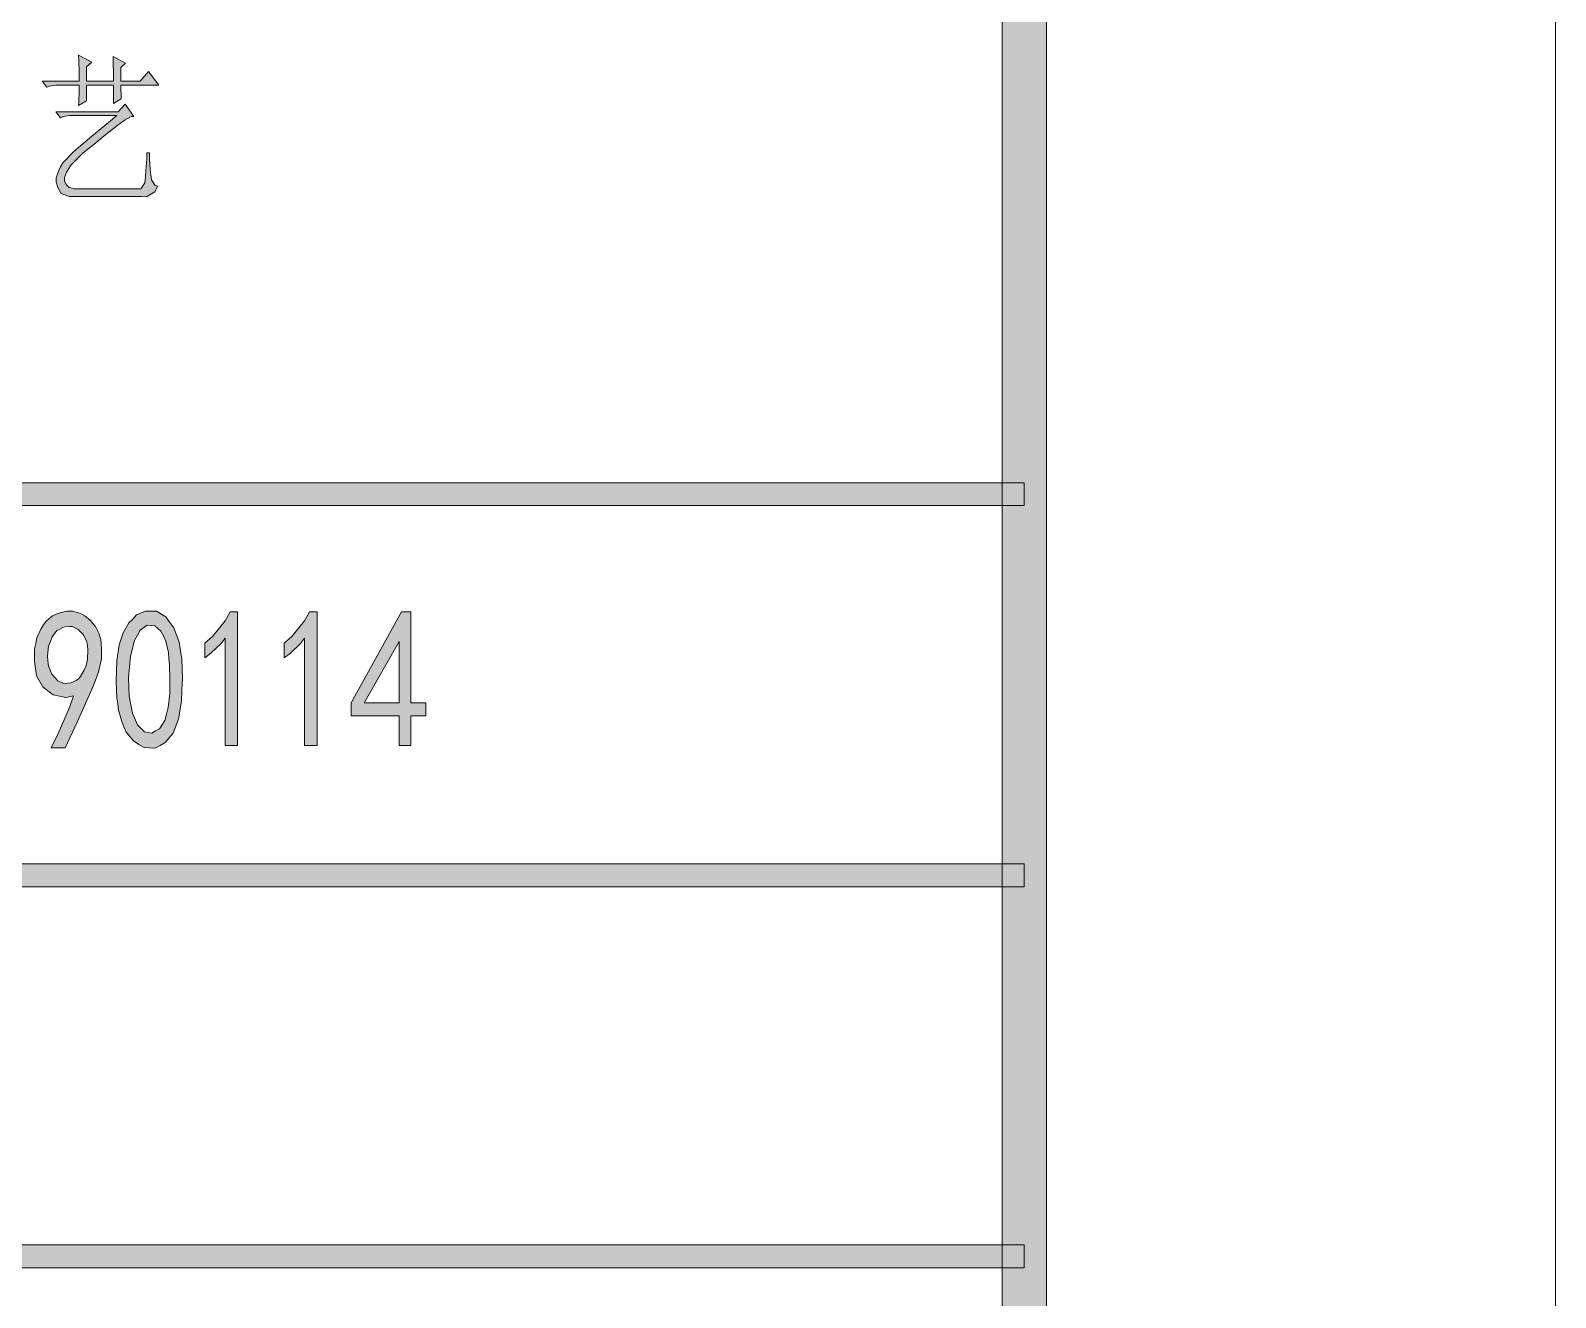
# Model space of a CAD drawing. Header units: millimetres. Extents: x 261 to 114907, y 32 to 1998430.
# Drawn here: x 111462 to 114907, y 1932901 to 1935762 of the extents above; entities that cross this region are included whole.
import ezdxf

# ---------------------------------------------------------------- set-up
doc = ezdxf.new("R2010")
doc.units = ezdxf.units.MM

msp = doc.modelspace()

# ---------------------------------------------------------------- hatches: boundary and pattern name
h = msp.add_hatch(color=0)
h.dxf.hatch_style = 2
h.paths.add_polyline_path([(113756.8, 1928283.3), (113656.8, 1928383.3), (113656.8, 1997179.3), (113756.8, 1997279.2)])
h = msp.add_hatch(color=0)
h.dxf.hatch_style = 2
h.paths.add_polyline_path([(111666.4, 1935638.6), (111666.4, 1935630.4), (111666.9, 1935614.9), (111667.3, 1935607.6), (111649.6, 1935597.3), (111649.6, 1935638.6), (111588.4, 1935638.6), (111588.4, 1935603.3), (111570.8, 1935593), (111571.6, 1935602), (111572.1, 1935624.4), (111572.1, 1935638.6), (111527.2, 1935638.6), (111519.5, 1935638.6), (111505.3, 1935636.5), (111498.8, 1935634.3), (111488.5, 1935647.3), (111572.1, 1935647.3), (111572.1, 1935665.8), (111571.6, 1935695.5), (111570.8, 1935706.3), (111600.5, 1935690.3), (111588.4, 1935680), (111588.4, 1935647.3), (111649.6, 1935647.3), (111649.6, 1935663.6), (111649.2, 1935691.6), (111648.8, 1935703.3), (111676.8, 1935688.6), (111666.4, 1935678.3), (111666.4, 1935647.3), (111709.9, 1935647.3), (111728.9, 1935669.7), (111752.2, 1935638.6)])
h = msp.add_hatch(color=0)
h.dxf.hatch_style = 2
h.paths.add_polyline_path([(111519.1, 1935578.3), (111660.4, 1935578.3), (111675.9, 1935596), (111695.7, 1935568), (111689.7, 1935567.5), (111675.9, 1935560.6), (111668.1, 1935554.6), (111660, 1935549), (111628.5, 1935524), (111605.2, 1935504.6), (111581.5, 1935485.7), (111553.1, 1935458.1), (111548.4, 1935450.3), (111543.6, 1935442.1), (111538.9, 1935429.6), (111538.9, 1935424.9), (111538.9, 1935422.3), (111542.3, 1935415.4), (111545.3, 1935412), (111548.8, 1935408.1), (111560.8, 1935404.6), (111569.9, 1935404.6), (111703.9, 1935404.6), (111711.7, 1935404.6), (111720.7, 1935418), (111721.6, 1935431.8), (111722.9, 1935445.2), (111724.6, 1935472.3), (111725, 1935485.7), (111731.1, 1935485.7), (111731.1, 1935472.3), (111732.8, 1935447.7), (111734.1, 1935436.1), (111735.4, 1935424.9), (111743.6, 1935412), (111750, 1935410.2), (111743.1, 1935397.8), (111724.2, 1935386.1), (111712.1, 1935387), (111562.6, 1935387), (111549.2, 1935387), (111531.5, 1935393.9), (111527.7, 1935400.8), (111524.2, 1935407.7), (111520.3, 1935419.3), (111520.3, 1935423.6), (111520.3, 1935429.6), (111525.1, 1935444.7), (111530.3, 1935453.8), (111535.4, 1935463.3), (111560.4, 1935489.1), (111580.2, 1935506.3), (111600.5, 1935523.1), (111638.4, 1935554.6), (111656.9, 1935569.7), (111557.8, 1935569.7), (111550.1, 1935569.7), (111536.3, 1935567.5), (111529.8, 1935564.9)])
h = msp.add_hatch(color=0)
h.dxf.hatch_style = 2
h.paths.add_polyline_path([(113706.8, 1934740.6), (113706.8, 1934688.9), (107700.3, 1934688.9), (107700.3, 1934740.6)])
h = msp.add_hatch(color=0)
h.paths.add_polyline_path([(111509.1, 1934142.1), (111524.7, 1934174.4), (111550.1, 1934233.4), (111559.6, 1934259.7), (111542.3, 1934255.8), (111513, 1934261.9), (111501.4, 1934270.9), (111489.7, 1934280), (111476, 1934304.9), (111473.4, 1934320.9), (111471.2, 1934336.8), (111471.2, 1934365.3), (111474.2, 1934377.8), (111476.8, 1934390.7), (111485.9, 1934411.8), (111491.9, 1934420), (111497.5, 1934428.2), (111512.2, 1934440.3), (111520.3, 1934443.7), (111529, 1934447.1), (111544, 1934450.6), (111550.5, 1934450.6), (111557.4, 1934450.6), (111570.8, 1934447.1), (111578.1, 1934443.7), (111585, 1934440.3), (111597.5, 1934429.5), (111603.1, 1934422.6), (111608.7, 1934415.7), (111616.4, 1934401), (111618.6, 1934393.7), (111620.7, 1934386.4), (111622.9, 1934367), (111622.9, 1934354.9), (111622.9, 1934343.3), (111616, 1934313.1), (111608.7, 1934294.6), (111601.8, 1934276.1), (111567.3, 1934199.8), (111540.2, 1934142.1)])
h.paths.add_polyline_path([(111501.4, 1934338.6), (111502.7, 1934326.9), (111510.4, 1934308.4), (111516.9, 1934300.6), (111523.8, 1934293.3), (111538, 1934286.8), (111545.8, 1934287.7), (111553.5, 1934288.6), (111565.6, 1934293.7), (111570.3, 1934298.1), (111574.6, 1934302.4), (111583.7, 1934317.4), (111587.6, 1934327.8), (111590.6, 1934341.1), (111591.9, 1934363.6), (111590.6, 1934372.6), (111589.3, 1934381.6), (111582, 1934397.2), (111575.9, 1934403.2), (111569.9, 1934409.2), (111557, 1934415.7), (111550.1, 1934415.7), (111545.8, 1934416.6), (111535, 1934414), (111528.1, 1934410.1), (111521.6, 1934406.6), (111510.9, 1934392.9), (111507, 1934382.1), (111503.1, 1934371.7), (111500.5, 1934349.8)])
h = msp.add_hatch(color=0)
h.paths.add_polyline_path([(111656.5, 1934314.9), (111657.4, 1934338.1), (111662.5, 1934374.8), (111666.9, 1934388.5), (111671.6, 1934401.9), (111684.5, 1934424.3), (111693.1, 1934432.9), (111701.3, 1934442), (111722, 1934450.6), (111734.5, 1934450.6), (111746.6, 1934450.6), (111768.1, 1934438.1), (111777.2, 1934425.2), (111786.2, 1934412.7), (111798.3, 1934380.4), (111800.9, 1934361.4), (111803.9, 1934342), (111805.6, 1934297.6), (111804.3, 1934272.6), (111803.5, 1934247.6), (111796.6, 1934207.1), (111790.5, 1934191.2), (111784.5, 1934175.2), (111766.4, 1934153.7), (111754.8, 1934147.2), (111742.7, 1934141.2), (111719, 1934142.5), (111706.9, 1934149.8), (111694.9, 1934157.6), (111678.1, 1934177), (111673.3, 1934189.5), (111668.6, 1934201.5), (111661.3, 1934227.4), (111659.1, 1934241.2), (111657.4, 1934254.5), (111655.7, 1934291.6)])
h.paths.add_polyline_path([(111685.8, 1934325.2), (111683.7, 1934301.1), (111685.4, 1934258.4), (111688.8, 1934239.4), (111692.3, 1934220.5), (111703.9, 1934193.8), (111712.1, 1934186), (111719.9, 1934177.8), (111736.2, 1934174.8), (111744.9, 1934180), (111753.5, 1934184.7), (111765.5, 1934203.7), (111769.4, 1934218.3), (111773.3, 1934233), (111777.2, 1934264.4), (111777.2, 1934281.2), (111777.2, 1934298.5), (111775.9, 1934329.5), (111775, 1934343.7), (111774.2, 1934357.5), (111767.7, 1934382.9), (111762.5, 1934394.6), (111756.9, 1934405.8), (111743.1, 1934417.8), (111734.5, 1934418.3), (111725.5, 1934418.7), (111709.9, 1934407.5), (111703.5, 1934396.3), (111697, 1934384.7), (111688, 1934349.3)])
h = msp.add_hatch(color=0)
h.dxf.hatch_style = 2
h.paths.add_polyline_path([(111901.7, 1934389.4), (111892.7, 1934377.8), (111869.8, 1934355.8), (111855.6, 1934345.5), (111855.6, 1934378.6), (111873.3, 1934393.7), (111901.7, 1934428.6), (111913.3, 1934448.9), (111930.1, 1934448.9), (111930.1, 1934147.2), (111901.7, 1934147.2)])
h = msp.add_hatch(color=0)
h.dxf.hatch_style = 2
h.paths.add_polyline_path([(112081.4, 1934389.4), (112072.3, 1934377.8), (112049.1, 1934355.8), (112035.3, 1934345.5), (112035.3, 1934378.6), (112052.5, 1934393.7), (112081.4, 1934428.6), (112092.6, 1934448.9), (112109.4, 1934448.9), (112109.4, 1934147.2), (112081.4, 1934147.2)])
h = msp.add_hatch(color=0)
h.paths.add_polyline_path([(112294.7, 1934214), (112186.5, 1934214), (112186.5, 1934243.8), (112300.3, 1934448.9), (112321.4, 1934448.9), (112321.4, 1934243.8), (112355, 1934243.8), (112355, 1934214), (112321.4, 1934214), (112321.4, 1934147.2), (112294.7, 1934147.2)])
h.paths.add_polyline_path([(112294.7, 1934243.8), (112294.7, 1934382.1), (112215.8, 1934243.8)])
h = msp.add_hatch(color=0)
h.dxf.hatch_style = 2
h.paths.add_polyline_path([(113706.8, 1933880.1), (113706.8, 1933828.4), (107700.3, 1933828.4), (107700.3, 1933880.1)])
h = msp.add_hatch(color=0)
h.dxf.hatch_style = 2
h.paths.add_polyline_path([(113706.8, 1933019.5), (113706.8, 1932967.8), (107700.3, 1932967.8), (107700.3, 1933019.5)])

# ---------------------------------------------------------------- linework, layer by layer
at = {"color": 0, "lineweight": 0}
for points in [[(114906.9, 1927132.8), (114906.9, 1998429.8), (13963.2, 1998429.8), (13963.2, 1927132.8)], [(113756.8, 1928283.3), (113656.8, 1928383.3), (113656.8, 1997179.3), (113756.8, 1997279.2)], [(111666.4, 1935638.6), (111666.4, 1935630.4), (111666.9, 1935614.9), (111667.3, 1935607.6), (111649.6, 1935597.3), (111649.6, 1935638.6), (111588.4, 1935638.6), (111588.4, 1935603.3), (111570.8, 1935593), (111571.6, 1935602), (111572.1, 1935624.4), (111572.1, 1935638.6), (111527.2, 1935638.6), (111519.5, 1935638.6), (111505.3, 1935636.5), (111498.8, 1935634.3), (111488.5, 1935647.3), (111572.1, 1935647.3), (111572.1, 1935665.8), (111571.6, 1935695.5), (111570.8, 1935706.3), (111600.5, 1935690.3), (111588.4, 1935680), (111588.4, 1935647.3), (111649.6, 1935647.3), (111649.6, 1935663.6), (111649.2, 1935691.6), (111648.8, 1935703.3), (111676.8, 1935688.6), (111666.4, 1935678.3), (111666.4, 1935647.3), (111709.9, 1935647.3), (111728.9, 1935669.7), (111752.2, 1935638.6)], [(111519.1, 1935578.3), (111660.4, 1935578.3), (111675.9, 1935596), (111695.7, 1935568), (111689.7, 1935567.5), (111675.9, 1935560.6), (111668.1, 1935554.6), (111660, 1935549), (111628.5, 1935524), (111605.2, 1935504.6), (111581.5, 1935485.7), (111553.1, 1935458.1), (111548.4, 1935450.3), (111543.6, 1935442.1), (111538.9, 1935429.6), (111538.9, 1935424.9), (111538.9, 1935422.3), (111542.3, 1935415.4), (111545.3, 1935412), (111548.8, 1935408.1), (111560.8, 1935404.6), (111569.9, 1935404.6), (111703.9, 1935404.6), (111711.7, 1935404.6), (111720.7, 1935418), (111721.6, 1935431.8), (111722.9, 1935445.2), (111724.6, 1935472.3), (111725, 1935485.7), (111731.1, 1935485.7), (111731.1, 1935472.3), (111732.8, 1935447.7), (111734.1, 1935436.1), (111735.4, 1935424.9), (111743.6, 1935412), (111750, 1935410.2), (111743.1, 1935397.8), (111724.2, 1935386.1), (111712.1, 1935387), (111562.6, 1935387), (111549.2, 1935387), (111531.5, 1935393.9), (111527.7, 1935400.8), (111524.2, 1935407.7), (111520.3, 1935419.3), (111520.3, 1935423.6), (111520.3, 1935429.6), (111525.1, 1935444.7), (111530.3, 1935453.8), (111535.4, 1935463.3), (111560.4, 1935489.1), (111580.2, 1935506.3), (111600.5, 1935523.1), (111638.4, 1935554.6), (111656.9, 1935569.7), (111557.8, 1935569.7), (111550.1, 1935569.7), (111536.3, 1935567.5), (111529.8, 1935564.9)], [(113706.8, 1934740.6), (113706.8, 1934688.9), (107700.3, 1934688.9), (107700.3, 1934740.6)], [(111509.1, 1934142.1), (111524.7, 1934174.4), (111550.1, 1934233.4), (111559.6, 1934259.7), (111542.3, 1934255.8), (111513, 1934261.9), (111501.4, 1934270.9), (111489.7, 1934280), (111476, 1934304.9), (111473.4, 1934320.9), (111471.2, 1934336.8), (111471.2, 1934365.3), (111474.2, 1934377.8), (111476.8, 1934390.7), (111485.9, 1934411.8), (111491.9, 1934420), (111497.5, 1934428.2), (111512.2, 1934440.3), (111520.3, 1934443.7), (111529, 1934447.1), (111544, 1934450.6), (111550.5, 1934450.6), (111557.4, 1934450.6), (111570.8, 1934447.1), (111578.1, 1934443.7), (111585, 1934440.3), (111597.5, 1934429.5), (111603.1, 1934422.6), (111608.7, 1934415.7), (111616.4, 1934401), (111618.6, 1934393.7), (111620.7, 1934386.4), (111622.9, 1934367), (111622.9, 1934354.9), (111622.9, 1934343.3), (111616, 1934313.1), (111608.7, 1934294.6), (111601.8, 1934276.1), (111567.3, 1934199.8), (111540.2, 1934142.1)], [(111656.5, 1934314.9), (111657.4, 1934338.1), (111662.5, 1934374.8), (111666.9, 1934388.5), (111671.6, 1934401.9), (111684.5, 1934424.3), (111693.1, 1934432.9), (111701.3, 1934442), (111722, 1934450.6), (111734.5, 1934450.6), (111746.6, 1934450.6), (111768.1, 1934438.1), (111777.2, 1934425.2), (111786.2, 1934412.7), (111798.3, 1934380.4), (111800.9, 1934361.4), (111803.9, 1934342), (111805.6, 1934297.6), (111804.3, 1934272.6), (111803.5, 1934247.6), (111796.6, 1934207.1), (111790.5, 1934191.2), (111784.5, 1934175.2), (111766.4, 1934153.7), (111754.8, 1934147.2), (111742.7, 1934141.2), (111719, 1934142.5), (111706.9, 1934149.8), (111694.9, 1934157.6), (111678.1, 1934177), (111673.3, 1934189.5), (111668.6, 1934201.5), (111661.3, 1934227.4), (111659.1, 1934241.2), (111657.4, 1934254.5), (111655.7, 1934291.6)], [(111901.7, 1934389.4), (111892.7, 1934377.8), (111869.8, 1934355.8), (111855.6, 1934345.5), (111855.6, 1934378.6), (111873.3, 1934393.7), (111901.7, 1934428.6), (111913.3, 1934448.9), (111930.1, 1934448.9), (111930.1, 1934147.2), (111901.7, 1934147.2)], [(112081.4, 1934389.4), (112072.3, 1934377.8), (112049.1, 1934355.8), (112035.3, 1934345.5), (112035.3, 1934378.6), (112052.5, 1934393.7), (112081.4, 1934428.6), (112092.6, 1934448.9), (112109.4, 1934448.9), (112109.4, 1934147.2), (112081.4, 1934147.2)], [(112294.7, 1934214), (112186.5, 1934214), (112186.5, 1934243.8), (112300.3, 1934448.9), (112321.4, 1934448.9), (112321.4, 1934243.8), (112355, 1934243.8), (112355, 1934214), (112321.4, 1934214), (112321.4, 1934147.2), (112294.7, 1934147.2)], [(111501.4, 1934338.6), (111502.7, 1934326.9), (111510.4, 1934308.4), (111516.9, 1934300.6), (111523.8, 1934293.3), (111538, 1934286.8), (111545.8, 1934287.7), (111553.5, 1934288.6), (111565.6, 1934293.7), (111570.3, 1934298.1), (111574.6, 1934302.4), (111583.7, 1934317.4), (111587.6, 1934327.8), (111590.6, 1934341.1), (111591.9, 1934363.6), (111590.6, 1934372.6), (111589.3, 1934381.6), (111582, 1934397.2), (111575.9, 1934403.2), (111569.9, 1934409.2), (111557, 1934415.7), (111550.1, 1934415.7), (111545.8, 1934416.6), (111535, 1934414), (111528.1, 1934410.1), (111521.6, 1934406.6), (111510.9, 1934392.9), (111507, 1934382.1), (111503.1, 1934371.7), (111500.5, 1934349.8)], [(111685.8, 1934325.2), (111683.7, 1934301.1), (111685.4, 1934258.4), (111688.8, 1934239.4), (111692.3, 1934220.5), (111703.9, 1934193.8), (111712.1, 1934186), (111719.9, 1934177.8), (111736.2, 1934174.8), (111744.9, 1934180), (111753.5, 1934184.7), (111765.5, 1934203.7), (111769.4, 1934218.3), (111773.3, 1934233), (111777.2, 1934264.4), (111777.2, 1934281.2), (111777.2, 1934298.5), (111775.9, 1934329.5), (111775, 1934343.7), (111774.2, 1934357.5), (111767.7, 1934382.9), (111762.5, 1934394.6), (111756.9, 1934405.8), (111743.1, 1934417.8), (111734.5, 1934418.3), (111725.5, 1934418.7), (111709.9, 1934407.5), (111703.5, 1934396.3), (111697, 1934384.7), (111688, 1934349.3)], [(112294.7, 1934243.8), (112294.7, 1934382.1), (112215.8, 1934243.8)], [(113706.8, 1933880.1), (113706.8, 1933828.4), (107700.3, 1933828.4), (107700.3, 1933880.1)], [(113706.8, 1933019.5), (113706.8, 1932967.8), (107700.3, 1932967.8), (107700.3, 1933019.5)]]:
    msp.add_lwpolyline(points, close=True, dxfattribs=at)

doc.saveas('drawing.dxf')
